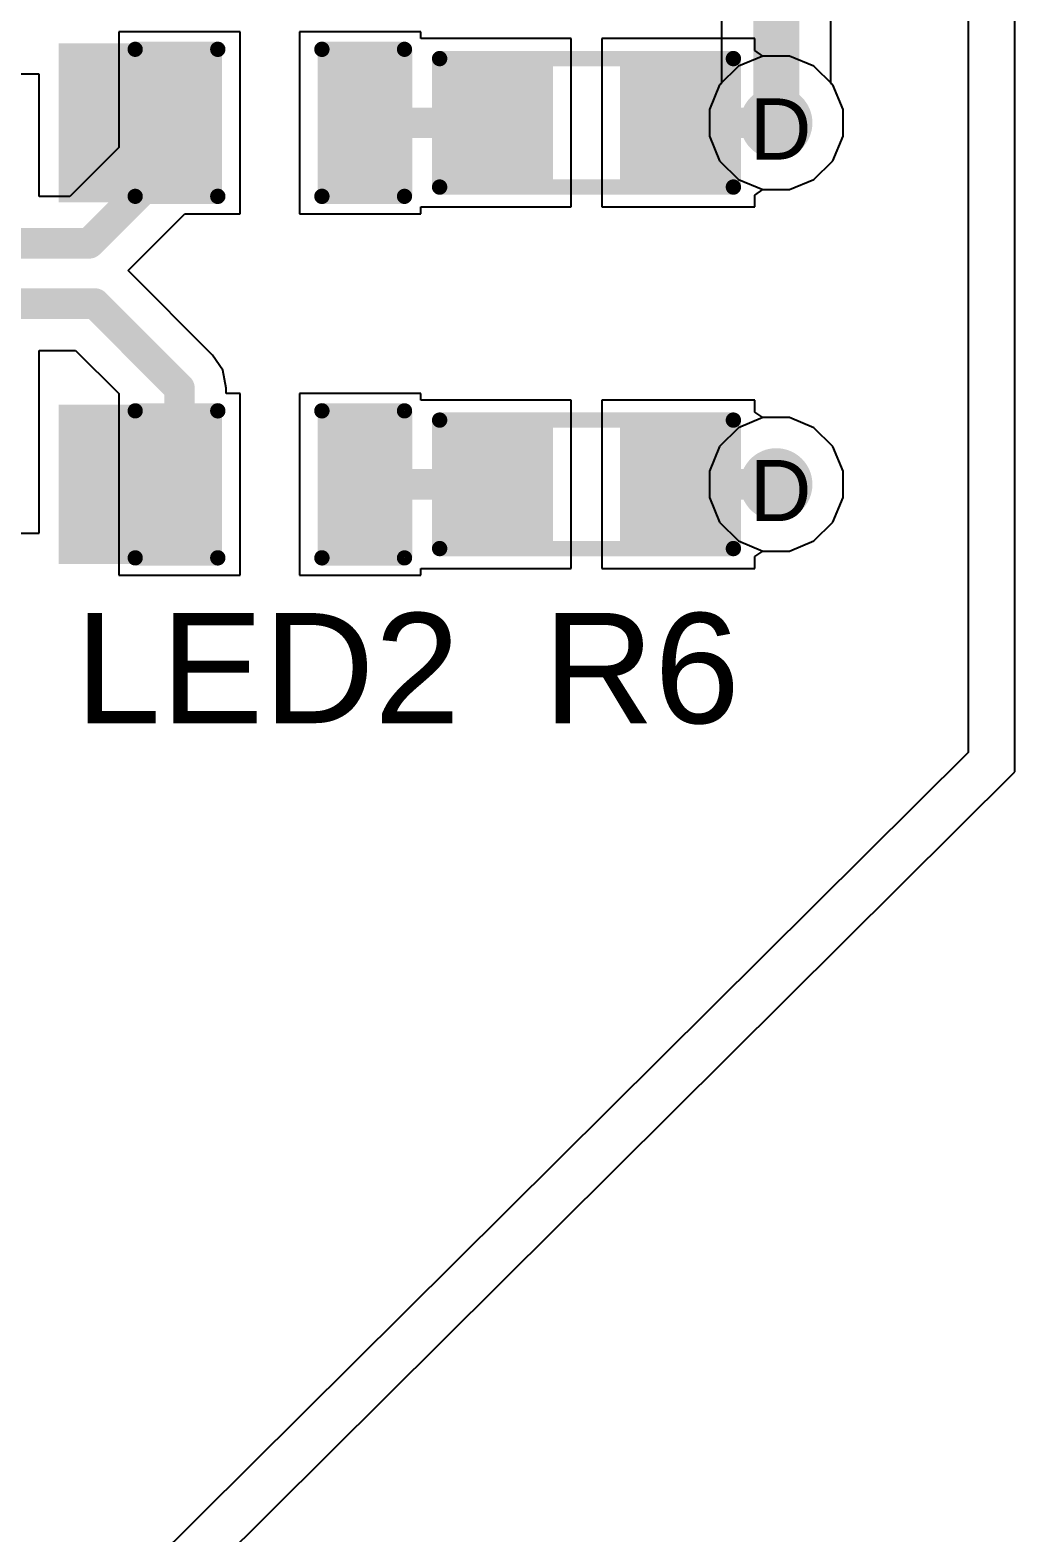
# Model space of a CAD drawing. Header units: inches. Extents: x -11 to 5428, y 0 to 5423.
# Drawn here: x 320.55 to 328.73, y 12.15 to 24.62 of the extents above; entities that cross this region are included whole.
import ezdxf

# ---------------------------------------------------------------- set-up
doc = ezdxf.new("R2010")
doc.units = ezdxf.units.IN
for name, color, linetype in [('Bottom Layer', 5, 'Continuous'), ('Drill Drawing', 1, 'Continuous'), ('GND', 16, 'Continuous'), ('PWR', 76, 'Continuous'), ('Top Layer', 1, 'Continuous'), ('Top Overlay', 2, 'Continuous'), ('Top Paste', 8, 'Continuous'), ('Top Solder', 216, 'Continuous'), ('Via Holes', 16, 'Continuous')]:
    doc.layers.add(name, color=color, linetype=linetype)
doc.styles.add('Arial', font='', dxfattribs={"height": 0.2})
doc.styles.get('Arial').set_extended_font_data('Arial')

# ---------------------------------------------------------------- blocks, each defined once
blk = doc.blocks.new('R___0603_758')
at = {"layer": 'Top Layer'}
for points in [[(-0.381, 0.445), (-0.381, -0.444), (-1.143, -0.444), (-1.143, 0.445)], [(1.143, 0.445), (1.143, -0.444), (0.381, -0.444), (0.381, 0.445)]]:
    blk.add_hatch(color=1, dxfattribs=at).paths.add_polyline_path(points)
at = {"layer": 'Top Paste'}
for points in [[(-0.381, 0.445), (-0.381, -0.444), (-1.143, -0.444), (-1.143, 0.445)], [(1.143, 0.445), (1.143, -0.444), (0.381, -0.444), (0.381, 0.445)]]:
    blk.add_hatch(color=8, dxfattribs=at).paths.add_polyline_path(points)
at = {"layer": 'Top Solder'}
for points in [[(-0.279, 0.546), (-0.279, -0.546), (-1.245, -0.546), (-1.245, 0.546)], [(1.245, 0.546), (1.245, -0.546), (0.279, -0.546), (0.279, 0.546)]]:
    blk.add_hatch(color=216, dxfattribs=at).paths.add_polyline_path(points)
at = {"layer": 'Top Overlay'}
for points in [[(-1.219, -0.533, 0.127, 0.127, 0), (-1.219, 0.533, 0.127, 0.127, 0)], [(-1.219, 0.533, 0.127, 0.127, 0), (1.219, 0.533, 0.127, 0.127, 0)], [(1.219, -0.533, 0.127, 0.127, 0), (1.219, 0.533, 0.127, 0.127, 0)], [(-1.219, -0.533, 0.127, 0.127, 0), (1.219, -0.533, 0.127, 0.127, 0)]]:
    blk.add_lwpolyline(points, format="xyseb", dxfattribs=at)
for points in [[(-1.251, 0.533, 0.0635, 0.0635, 1), (-1.187, 0.533, 0.0635, 0.0635, 1)], [(-1.251, 0.533, 0.0635, 0.0635, 1), (-1.187, 0.533, 0.0635, 0.0635, 1)], [(1.187, 0.533, 0.0635, 0.0635, 1), (1.251, 0.533, 0.0635, 0.0635, 1)], [(1.187, 0.533, 0.0635, 0.0635, 1), (1.251, 0.533, 0.0635, 0.0635, 1)], [(-1.251, -0.533, 0.0635, 0.0635, 1), (-1.187, -0.533, 0.0635, 0.0635, 1)], [(-1.251, -0.533, 0.0635, 0.0635, 1), (-1.187, -0.533, 0.0635, 0.0635, 1)], [(1.187, -0.533, 0.0635, 0.0635, 1), (1.251, -0.533, 0.0635, 0.0635, 1)], [(1.187, -0.533, 0.0635, 0.0635, 1), (1.251, -0.533, 0.0635, 0.0635, 1)]]:
    blk.add_lwpolyline(points, format="xyseb", close=True, dxfattribs=at)
blk = doc.blocks.new('R___0603_760')
at = {"layer": 'Top Layer'}
for points in [[(-0.381, 0.445), (-0.381, -0.444), (-1.143, -0.444), (-1.143, 0.445)], [(1.143, 0.445), (1.143, -0.444), (0.381, -0.444), (0.381, 0.445)]]:
    blk.add_hatch(color=1, dxfattribs=at).paths.add_polyline_path(points)
at = {"layer": 'Top Paste'}
for points in [[(-0.381, 0.445), (-0.381, -0.444), (-1.143, -0.444), (-1.143, 0.445)], [(1.143, 0.445), (1.143, -0.444), (0.381, -0.444), (0.381, 0.445)]]:
    blk.add_hatch(color=8, dxfattribs=at).paths.add_polyline_path(points)
at = {"layer": 'Top Solder'}
for points in [[(-0.279, 0.546), (-0.279, -0.546), (-1.245, -0.546), (-1.245, 0.546)], [(1.245, 0.546), (1.245, -0.546), (0.279, -0.546), (0.279, 0.546)]]:
    blk.add_hatch(color=216, dxfattribs=at).paths.add_polyline_path(points)
at = {"layer": 'Top Overlay'}
for points in [[(-1.219, -0.533, 0.127, 0.127, 0), (-1.219, 0.533, 0.127, 0.127, 0)], [(-1.219, 0.533, 0.127, 0.127, 0), (1.219, 0.533, 0.127, 0.127, 0)], [(1.219, -0.533, 0.127, 0.127, 0), (1.219, 0.533, 0.127, 0.127, 0)], [(-1.219, -0.533, 0.127, 0.127, 0), (1.219, -0.533, 0.127, 0.127, 0)]]:
    blk.add_lwpolyline(points, format="xyseb", dxfattribs=at)
for points in [[(-1.251, 0.533, 0.0635, 0.0635, 1), (-1.187, 0.533, 0.0635, 0.0635, 1)], [(-1.251, 0.533, 0.0635, 0.0635, 1), (-1.187, 0.533, 0.0635, 0.0635, 1)], [(1.187, 0.533, 0.0635, 0.0635, 1), (1.251, 0.533, 0.0635, 0.0635, 1)], [(1.187, 0.533, 0.0635, 0.0635, 1), (1.251, 0.533, 0.0635, 0.0635, 1)], [(-1.251, -0.533, 0.0635, 0.0635, 1), (-1.187, -0.533, 0.0635, 0.0635, 1)], [(-1.251, -0.533, 0.0635, 0.0635, 1), (-1.187, -0.533, 0.0635, 0.0635, 1)], [(1.187, -0.533, 0.0635, 0.0635, 1), (1.251, -0.533, 0.0635, 0.0635, 1)], [(1.187, -0.533, 0.0635, 0.0635, 1), (1.251, -0.533, 0.0635, 0.0635, 1)]]:
    blk.add_lwpolyline(points, format="xyseb", close=True, dxfattribs=at)
blk = doc.blocks.new('LED_0603_767')
at = {"layer": 'Top Layer'}
for points in [[(-1, 0.5), (-0.5, 0.5), (-0.5, -0.5), (-1, -0.5)], [(0.5, 0.5), (1, 0.5), (1, -0.5), (0.5, -0.5)]]:
    blk.add_hatch(color=1, dxfattribs=at).paths.add_polyline_path(points)
at = {"layer": 'Top Overlay'}
blk.add_hatch(color=2, dxfattribs=at).paths.add_polyline_path([(1.118, -0.66), (1.753, -0.66), (1.753, 0.66), (1.118, 0.66)])
at = {"layer": 'Top Paste'}
for points in [[(-1, 0.5), (-0.5, 0.5), (-0.5, -0.5), (-1, -0.5)], [(0.5, 0.5), (1, 0.5), (1, -0.5), (0.5, -0.5)]]:
    blk.add_hatch(color=8, dxfattribs=at).paths.add_polyline_path(points)
at = {"layer": 'Top Solder'}
for points in [[(-1.102, 0.602), (-0.398, 0.602), (-0.398, -0.602), (-1.102, -0.602)], [(0.398, 0.602), (1.102, 0.602), (1.102, -0.602), (0.398, -0.602)]]:
    blk.add_hatch(color=216, dxfattribs=at).paths.add_polyline_path(points)
at = {"layer": 'Top Overlay'}
for points in [[(-1.118, 0.61, 0.127, 0.127, 0), (-1.118, -0.61, 0.127, 0.127, 0)], [(-0.432, 0.61, 0.127, 0.127, 0), (-1.118, 0.61, 0.127, 0.127, 0)], [(1.118, 0.61, 0.127, 0.127, 0), (0.432, 0.61, 0.127, 0.127, 0)], [(1.118, 0.61, 0.127, 0.127, 0), (1.118, -0.61, 0.127, 0.127, 0)], [(-0.432, -0.61, 0.127, 0.127, 0), (-1.118, -0.61, 0.127, 0.127, 0)], [(1.118, -0.61, 0.127, 0.127, 0), (0.432, -0.61, 0.127, 0.127, 0)]]:
    blk.add_lwpolyline(points, format="xyseb", dxfattribs=at)
for points in [[(-1.149, 0.61, 0.0635, 0.0635, 1), (-1.086, 0.61, 0.0635, 0.0635, 1)], [(-1.149, 0.61, 0.0635, 0.0635, 1), (-1.086, 0.61, 0.0635, 0.0635, 1)], [(-0.464, 0.61, 0.0635, 0.0635, 1), (-0.4, 0.61, 0.0635, 0.0635, 1)], [(0.4, 0.61, 0.0635, 0.0635, 1), (0.464, 0.61, 0.0635, 0.0635, 1)], [(1.086, 0.61, 0.0635, 0.0635, 1), (1.149, 0.61, 0.0635, 0.0635, 1)], [(1.086, 0.61, 0.0635, 0.0635, 1), (1.149, 0.61, 0.0635, 0.0635, 1)], [(-1.149, -0.61, 0.0635, 0.0635, 1), (-1.086, -0.61, 0.0635, 0.0635, 1)], [(-1.149, -0.61, 0.0635, 0.0635, 1), (-1.086, -0.61, 0.0635, 0.0635, 1)], [(-0.464, -0.61, 0.0635, 0.0635, 1), (-0.4, -0.61, 0.0635, 0.0635, 1)], [(0.4, -0.61, 0.0635, 0.0635, 1), (0.464, -0.61, 0.0635, 0.0635, 1)], [(1.086, -0.61, 0.0635, 0.0635, 1), (1.149, -0.61, 0.0635, 0.0635, 1)], [(1.086, -0.61, 0.0635, 0.0635, 1), (1.149, -0.61, 0.0635, 0.0635, 1)]]:
    blk.add_lwpolyline(points, format="xyseb", close=True, dxfattribs=at)
blk = doc.blocks.new('LED_0603_768')
at = {"layer": 'Top Layer'}
for points in [[(-1, 0.5), (-0.5, 0.5), (-0.5, -0.5), (-1, -0.5)], [(0.5, 0.5), (1, 0.5), (1, -0.5), (0.5, -0.5)]]:
    blk.add_hatch(color=1, dxfattribs=at).paths.add_polyline_path(points)
at = {"layer": 'Top Overlay'}
blk.add_hatch(color=2, dxfattribs=at).paths.add_polyline_path([(1.118, -0.66), (1.753, -0.66), (1.753, 0.66), (1.118, 0.66)])
at = {"layer": 'Top Paste'}
for points in [[(-1, 0.5), (-0.5, 0.5), (-0.5, -0.5), (-1, -0.5)], [(0.5, 0.5), (1, 0.5), (1, -0.5), (0.5, -0.5)]]:
    blk.add_hatch(color=8, dxfattribs=at).paths.add_polyline_path(points)
at = {"layer": 'Top Solder'}
for points in [[(-1.102, 0.602), (-0.398, 0.602), (-0.398, -0.602), (-1.102, -0.602)], [(0.398, 0.602), (1.102, 0.602), (1.102, -0.602), (0.398, -0.602)]]:
    blk.add_hatch(color=216, dxfattribs=at).paths.add_polyline_path(points)
at = {"layer": 'Top Overlay'}
for points in [[(-1.118, 0.61, 0.127, 0.127, 0), (-1.118, -0.61, 0.127, 0.127, 0)], [(-0.432, 0.61, 0.127, 0.127, 0), (-1.118, 0.61, 0.127, 0.127, 0)], [(1.118, 0.61, 0.127, 0.127, 0), (0.432, 0.61, 0.127, 0.127, 0)], [(1.118, 0.61, 0.127, 0.127, 0), (1.118, -0.61, 0.127, 0.127, 0)], [(-0.432, -0.61, 0.127, 0.127, 0), (-1.118, -0.61, 0.127, 0.127, 0)], [(1.118, -0.61, 0.127, 0.127, 0), (0.432, -0.61, 0.127, 0.127, 0)]]:
    blk.add_lwpolyline(points, format="xyseb", dxfattribs=at)
for points in [[(-1.149, 0.61, 0.0635, 0.0635, 1), (-1.086, 0.61, 0.0635, 0.0635, 1)], [(-1.149, 0.61, 0.0635, 0.0635, 1), (-1.086, 0.61, 0.0635, 0.0635, 1)], [(-0.464, 0.61, 0.0635, 0.0635, 1), (-0.4, 0.61, 0.0635, 0.0635, 1)], [(0.4, 0.61, 0.0635, 0.0635, 1), (0.464, 0.61, 0.0635, 0.0635, 1)], [(1.086, 0.61, 0.0635, 0.0635, 1), (1.149, 0.61, 0.0635, 0.0635, 1)], [(1.086, 0.61, 0.0635, 0.0635, 1), (1.149, 0.61, 0.0635, 0.0635, 1)], [(-1.149, -0.61, 0.0635, 0.0635, 1), (-1.086, -0.61, 0.0635, 0.0635, 1)], [(-1.149, -0.61, 0.0635, 0.0635, 1), (-1.086, -0.61, 0.0635, 0.0635, 1)], [(-0.464, -0.61, 0.0635, 0.0635, 1), (-0.4, -0.61, 0.0635, 0.0635, 1)], [(0.4, -0.61, 0.0635, 0.0635, 1), (0.464, -0.61, 0.0635, 0.0635, 1)], [(1.086, -0.61, 0.0635, 0.0635, 1), (1.149, -0.61, 0.0635, 0.0635, 1)], [(1.086, -0.61, 0.0635, 0.0635, 1), (1.149, -0.61, 0.0635, 0.0635, 1)]]:
    blk.add_lwpolyline(points, format="xyseb", close=True, dxfattribs=at)

msp = doc.modelspace()

# ---------------------------------------------------------------- hatches: boundary and pattern name
at = {"layer": 'Bottom Layer'}
h = msp.add_hatch(color=5, dxfattribs=at)
edge = h.paths.add_edge_path()
edge.add_arc((326.746, 23.852), 0.3, 0, 360)
h = msp.add_hatch(color=5, dxfattribs=at)
edge = h.paths.add_edge_path()
edge.add_arc((326.746, 20.852), 0.3, 0, 360)
at = {"layer": 'GND'}
h = msp.add_hatch(color=16, dxfattribs=at)
edge = h.paths.add_edge_path()
edge.add_arc((326.746, 23.852), 0.3, 0, 360)
h = msp.add_hatch(color=16, dxfattribs=at)
edge = h.paths.add_edge_path()
edge.add_arc((326.746, 20.852), 0.3, 0, 360)
at = {"layer": 'PWR'}
h = msp.add_hatch(color=76, dxfattribs=at)
edge = h.paths.add_edge_path()
edge.add_arc((326.746, 23.852), 0.3, 0, 360)
h = msp.add_hatch(color=76, dxfattribs=at)
edge = h.paths.add_edge_path()
edge.add_arc((326.746, 20.852), 0.3, 0, 360)
at = {"layer": 'Top Layer'}
h = msp.add_hatch(color=1, dxfattribs=at)
edge = h.paths.add_edge_path()
edge.add_arc((326.746, 23.852), 0.3, 0, 360)
h = msp.add_hatch(color=1, dxfattribs=at)
edge = h.paths.add_edge_path()
edge.add_arc((326.746, 20.852), 0.3, 0, 360)
at = {"layer": 'Via Holes'}
h = msp.add_hatch(color=7, dxfattribs=at)
edge = h.paths.add_edge_path()
edge.add_arc((326.746, 23.852), 0.15, 0, 360)
h = msp.add_hatch(color=7, dxfattribs=at)
edge = h.paths.add_edge_path()
edge.add_arc((326.746, 20.852), 0.15, 0, 360)

# ---------------------------------------------------------------- linework, layer by layer
at = {"layer": 'Bottom Layer'}
for p, q in [((326.292, 43.157), (326.292, 24.182)), ((327.199, 24.182), (327.199, 42.969)), ((326.276, 24.166), (326.192, 23.962)), ((326.292, 24.182), (326.276, 24.166)), ((327.215, 24.166), (327.199, 24.182)), ((327.3, 23.962), (327.215, 24.166)), ((326.192, 23.962), (326.192, 23.742)), ((327.3, 23.742), (327.3, 23.962)), ((326.192, 23.742), (326.276, 23.538)), ((327.215, 23.538), (327.3, 23.742)), ((326.276, 23.538), (326.432, 23.382)), ((327.059, 23.382), (327.215, 23.538)), ((326.432, 23.382), (326.635, 23.298)), ((326.856, 23.298), (327.059, 23.382)), ((326.635, 23.298), (326.856, 23.298)), ((326.635, 21.406), (326.432, 21.322)), ((326.856, 21.406), (326.635, 21.406)), ((327.059, 21.322), (326.856, 21.406)), ((326.432, 21.322), (326.276, 21.166)), ((327.215, 21.166), (327.059, 21.322)), ((326.276, 21.166), (326.192, 20.962)), ((327.3, 20.962), (327.215, 21.166)), ((326.192, 20.962), (326.192, 20.742)), ((327.3, 20.742), (327.3, 20.962)), ((326.192, 20.742), (326.276, 20.538)), ((327.215, 20.538), (327.3, 20.742)), ((326.276, 20.538), (326.432, 20.382)), ((327.059, 20.382), (327.215, 20.538)), ((326.432, 20.382), (326.635, 20.298)), ((326.856, 20.298), (327.059, 20.382)), ((326.635, 20.298), (326.856, 20.298))]:
    msp.add_line(p, q, dxfattribs=at)
msp.add_lwpolyline([(326.746, 23.852, 0.381, 0.381, 0), (326.746, 43.157, 0.381, 0.381, 0)], format="xyseb", dxfattribs=at)
msp.add_lwpolyline([(326.65, 23.852, 0.191, 0.191, 1), (326.841, 23.852, 0.191, 0.191, 1)], format="xyseb", close=True, dxfattribs=at)
at = {"layer": 'GND'}
for p, q in [((326.432, 24.322), (326.276, 24.166)), ((326.635, 24.406), (326.432, 24.322)), ((326.856, 24.406), (326.635, 24.406)), ((327.059, 24.322), (326.856, 24.406)), ((327.215, 24.166), (327.059, 24.322)), ((326.276, 24.166), (326.192, 23.962)), ((327.3, 23.962), (327.215, 24.166)), ((326.192, 23.962), (326.192, 23.742)), ((327.3, 23.742), (327.3, 23.962)), ((326.192, 23.742), (326.276, 23.538)), ((327.215, 23.538), (327.3, 23.742)), ((326.276, 23.538), (326.432, 23.382)), ((327.059, 23.382), (327.215, 23.538)), ((326.432, 23.382), (326.635, 23.298)), ((326.856, 23.298), (327.059, 23.382)), ((326.635, 23.298), (326.856, 23.298)), ((326.635, 21.406), (326.432, 21.322)), ((326.856, 21.406), (326.635, 21.406)), ((327.059, 21.322), (326.856, 21.406)), ((326.432, 21.322), (326.276, 21.166)), ((327.215, 21.166), (327.059, 21.322)), ((326.276, 21.166), (326.192, 20.962)), ((327.3, 20.962), (327.215, 21.166)), ((326.192, 20.962), (326.192, 20.742)), ((327.3, 20.742), (327.3, 20.962)), ((326.192, 20.742), (326.276, 20.538)), ((327.215, 20.538), (327.3, 20.742)), ((326.276, 20.538), (326.432, 20.382)), ((327.059, 20.382), (327.215, 20.538)), ((326.432, 20.382), (326.635, 20.298)), ((326.856, 20.298), (327.059, 20.382)), ((326.635, 20.298), (326.856, 20.298))]:
    msp.add_line(p, q, dxfattribs=at)
at = {"layer": 'PWR'}
for p, q in [((328.727, 18.466), (328.727, 47.574)), ((328.338, 47.186), (328.338, 18.627)), ((328.338, 18.627), (320.667, 11.006)), ((320.827, 10.617), (328.727, 18.466))]:
    msp.add_line(p, q, dxfattribs=at)
at = {"layer": 'Top Layer'}
for p, q in [((322.297, 24.606), (321.289, 24.606)), ((321.289, 24.606), (321.289, 23.647)), ((322.297, 23.098), (322.297, 24.606)), ((323.797, 24.606), (322.789, 24.606)), ((322.789, 24.606), (322.789, 23.098)), ((323.797, 24.551), (323.797, 24.606)), ((325.044, 24.551), (323.797, 24.551)), ((325.044, 23.154), (325.044, 24.551)), ((326.568, 24.551), (325.298, 24.551)), ((325.298, 24.551), (325.298, 23.154)), ((326.568, 24.451), (326.568, 24.551)), ((326.635, 24.406), (326.568, 24.451)), ((326.856, 24.406), (326.635, 24.406)), ((327.059, 24.322), (326.856, 24.406)), ((327.215, 24.166), (327.059, 24.322)), ((320.629, 24.256), (319.404, 24.256)), ((320.629, 23.241), (320.629, 24.256)), ((327.3, 23.962), (327.215, 24.166)), ((327.3, 23.742), (327.3, 23.962)), ((327.215, 23.538), (327.3, 23.742)), ((321.289, 23.647), (320.882, 23.241)), ((327.059, 23.382), (327.215, 23.538)), ((326.856, 23.298), (327.059, 23.382)), ((320.882, 23.241), (320.629, 23.241)), ((326.568, 23.253), (326.635, 23.298)), ((326.568, 23.154), (326.568, 23.253)), ((326.635, 23.298), (326.856, 23.298)), ((321.366, 22.626), (321.838, 23.098)), ((321.838, 23.098), (322.297, 23.098)), ((322.789, 23.098), (323.797, 23.098)), ((323.797, 23.098), (323.797, 23.154)), ((323.797, 23.154), (325.044, 23.154)), ((325.298, 23.154), (326.568, 23.154)), ((322.067, 21.925), (321.366, 22.626)), ((320.629, 20.948), (320.629, 21.964)), ((320.629, 21.964), (320.93, 21.964)), ((320.93, 21.964), (321.289, 21.605)), ((322.152, 21.799), (322.067, 21.925)), ((322.181, 21.65), (322.152, 21.799)), ((321.289, 21.605), (321.289, 20.098)), ((322.181, 21.606), (322.181, 21.65)), ((322.297, 21.606), (322.181, 21.606)), ((322.297, 20.098), (322.297, 21.606)), ((323.797, 21.606), (322.789, 21.606)), ((322.789, 21.606), (322.789, 20.098)), ((323.797, 21.551), (323.797, 21.606)), ((325.044, 21.551), (323.797, 21.551)), ((325.044, 20.154), (325.044, 21.551)), ((326.568, 21.551), (325.298, 21.551)), ((325.298, 21.551), (325.298, 20.154)), ((326.568, 21.451), (326.568, 21.551)), ((326.635, 21.406), (326.568, 21.451)), ((326.856, 21.406), (326.635, 21.406)), ((327.059, 21.322), (326.856, 21.406)), ((327.215, 21.166), (327.059, 21.322)), ((327.3, 20.962), (327.215, 21.166)), ((327.3, 20.742), (327.3, 20.962)), ((320.629, 20.448), (320.629, 20.948)), ((327.215, 20.538), (327.3, 20.742)), ((327.059, 20.382), (327.215, 20.538)), ((319.404, 20.448), (320.629, 20.448)), ((326.856, 20.298), (327.059, 20.382)), ((326.568, 20.253), (326.635, 20.298)), ((326.568, 20.154), (326.568, 20.253)), ((326.635, 20.298), (326.856, 20.298)), ((321.289, 20.098), (322.297, 20.098)), ((322.789, 20.098), (323.797, 20.098)), ((323.797, 20.098), (323.797, 20.154)), ((323.797, 20.154), (325.044, 20.154)), ((325.298, 20.154), (326.568, 20.154))]:
    msp.add_line(p, q, dxfattribs=at)
for points in [[(321.793, 23.602, 0.254, 0.254, 0), (321.793, 23.852, 0.254, 0.254, 0)], [(323.293, 23.852, 0.254, 0.254, 0), (324.409, 23.852, 0.254, 0.254, 0)], [(325.933, 23.852, 0.254, 0.254, 0), (326.746, 23.852, 0.254, 0.254, 0)], [(321.043, 22.852, 0.254, 0.254, 0), (321.793, 23.602, 0.254, 0.254, 0)], [(319.9, 22.852, 0.254, 0.254, 0), (321.043, 22.852, 0.254, 0.254, 0)], [(319.9, 22.352, 0.254, 0.254, 0), (321.091, 22.352, 0.254, 0.254, 0)], [(321.091, 22.352, 0.254, 0.254, 0), (321.793, 21.65, 0.254, 0.254, 0)], [(321.793, 20.852, 0.254, 0.254, 0), (321.793, 21.65, 0.254, 0.254, 0)], [(323.293, 20.852, 0.254, 0.254, 0), (324.409, 20.852, 0.254, 0.254, 0)], [(325.933, 20.852, 0.254, 0.254, 0), (326.746, 20.852, 0.254, 0.254, 0)]]:
    msp.add_lwpolyline(points, format="xyseb", dxfattribs=at)
for points in [[(321.729, 23.852, 0.127, 0.127, 1), (321.856, 23.852, 0.127, 0.127, 1)], [(323.229, 23.852, 0.127, 0.127, 1), (323.356, 23.852, 0.127, 0.127, 1)], [(324.345, 23.852, 0.127, 0.127, 1), (324.472, 23.852, 0.127, 0.127, 1)], [(325.869, 23.852, 0.127, 0.127, 1), (325.996, 23.852, 0.127, 0.127, 1)], [(326.682, 23.852, 0.127, 0.127, 1), (326.809, 23.852, 0.127, 0.127, 1)], [(321.729, 23.602, 0.127, 0.127, 1), (321.856, 23.602, 0.127, 0.127, 1)], [(321.729, 23.602, 0.127, 0.127, 1), (321.856, 23.602, 0.127, 0.127, 1)], [(320.979, 22.852, 0.127, 0.127, 1), (321.106, 22.852, 0.127, 0.127, 1)], [(320.979, 22.852, 0.127, 0.127, 1), (321.106, 22.852, 0.127, 0.127, 1)], [(321.027, 22.352, 0.127, 0.127, 1), (321.154, 22.352, 0.127, 0.127, 1)], [(321.027, 22.352, 0.127, 0.127, 1), (321.154, 22.352, 0.127, 0.127, 1)], [(321.729, 21.65, 0.127, 0.127, 1), (321.856, 21.65, 0.127, 0.127, 1)], [(321.729, 21.65, 0.127, 0.127, 1), (321.856, 21.65, 0.127, 0.127, 1)], [(321.729, 20.852, 0.127, 0.127, 1), (321.856, 20.852, 0.127, 0.127, 1)], [(323.229, 20.852, 0.127, 0.127, 1), (323.356, 20.852, 0.127, 0.127, 1)], [(324.345, 20.852, 0.127, 0.127, 1), (324.472, 20.852, 0.127, 0.127, 1)], [(325.869, 20.852, 0.127, 0.127, 1), (325.996, 20.852, 0.127, 0.127, 1)], [(326.682, 20.852, 0.127, 0.127, 1), (326.809, 20.852, 0.127, 0.127, 1)]]:
    msp.add_lwpolyline(points, format="xyseb", close=True, dxfattribs=at)

# ---------------------------------------------------------------- block references
at = {"rotation": 180}
for name, p in [('LED_0603_768', (322.543, 23.852)), ('LED_0603_767', (322.543, 20.852))]:
    msp.add_blockref(name, p, dxfattribs=at)
for name, p in [('R___0603_760', (325.171, 23.852)), ('R___0603_758', (325.171, 20.852))]:
    msp.add_blockref(name, p)

# ---------------------------------------------------------------- texts
at = {"layer": 'Drill Drawing', "style": 'Arial'}
for p in [(326.526, 23.547), (326.526, 20.547)]:
    msp.add_text('D', height=0.508, dxfattribs=at).set_placement(p)
at = {"layer": 'Top Overlay', "style": 'Arial'}
for s, p in [('LED2', (320.926, 18.87)), ('R6', (324.811, 18.87))]:
    msp.add_text(s, height=0.9144, dxfattribs=at).set_placement(p)

doc.saveas('drawing.dxf')
